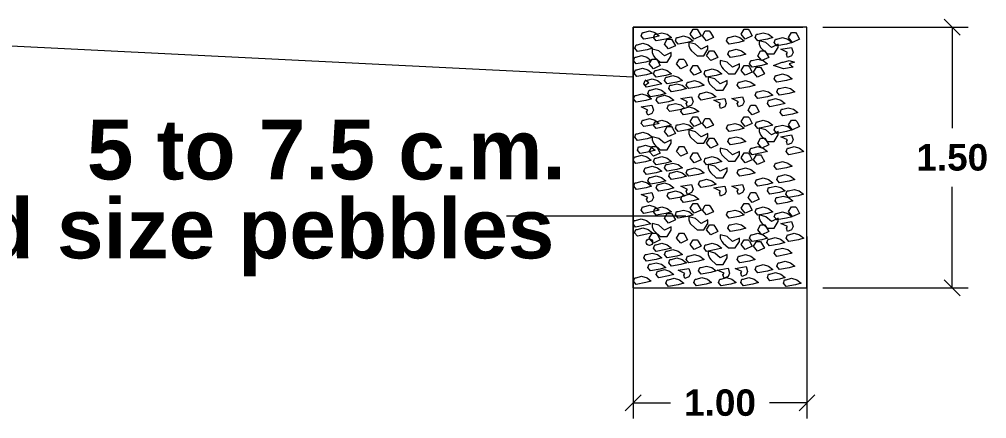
# Model space of a CAD drawing. Header units: metres. Extents: x 7583 to 7845, y 447 to 541.
# Drawn here: x 7731.181 to 7734.5, y 475.195 to 476.565 of the extents above; entities that cross this region are included whole.
import ezdxf

# ---------------------------------------------------------------- set-up
doc = ezdxf.new("R2010")
doc.units = ezdxf.units.M
doc.styles.get("Standard").update_dxf_attribs({"font": 'arialbd.ttf'})
doc.dimstyles.get("Standard").update_dxf_attribs({"dimtxt": 0.2, "dimasz": 0.1, "dimexe": 0.18, "dimexo": 0.0625, "dimgap": 0.09, "dimtad": 0, "dimtih": 1, "dimtoh": 1, "dimzin": 0, "dimdsep": 46, "dimtxsty": 'Standard', "dimblk": 'OBLIQUE', "dimcen": 0.09, "dimse1": 1, "dimse2": 1, "dimadec": 0, "dimazin": 0, "dimtfac": 1, "dimtofl": 0, "dimtmove": 0, "dimatfit": 3, "dimfxl": 0, "dimtolj": 1, "dimtzin": 0, "dimarcsym": 0})

# ---------------------------------------------------------------- blocks, each defined once
blk = doc.blocks.new('_Oblique')
at = {"color": 0, "linetype": 'ByBlock', "lineweight": -2}
blk.add_line((-0.5, -0.5), (0.5, 0.5), dxfattribs=at)
blk = doc.blocks.new('*D13')
at = {"color": 0, "lineweight": -2, "ltscale": 7}
for p, q in [((6603.357, 1820.17), (6603.357, 1818.101)), ((6601.384, 1820.002), (6601.384, 1818.101)), ((6601.384, 1818.281), (6601.809, 1818.281)), ((6603.357, 1818.281), (6602.931, 1818.281))]:
    blk.add_line(p, q, dxfattribs=at)
at = {"layer": 'Defpoints', "color": 0, "ltscale": 7}
for p in [(6603.357, 1820.35), (6601.384, 1820.182), (6603.357, 1818.281)]:
    blk.add_point(p, dxfattribs=at)
at = {"color": 0, "lineweight": -2, "ltscale": 7, "xscale": 0.18, "yscale": 0.18, "zscale": 0.18, "rotation": 180}
blk.add_blockref('_Oblique', (6601.384, 1818.281), dxfattribs=at)
at = {"color": 0, "lineweight": -2, "ltscale": 7, "xscale": 0.18, "yscale": 0.18, "zscale": 0.18}
blk.add_blockref('_Oblique', (6603.357, 1818.281), dxfattribs=at)
at = {"color": 0, "lineweight": 18, "ltscale": 7, "insert": (6602.37, 1818.281), "char_height": 0.3, "attachment_point": 5}
blk.add_mtext('\\A1;1.00', dxfattribs=at)
blk = doc.blocks.new('*D14')
at = {"color": 0, "lineweight": -2, "ltscale": 7}
for p, q in [((6603.537, 1822.546), (6605.186, 1822.546)), ((6605.006, 1822.546), (6605.006, 1821.399)), ((6605.006, 1819.586), (6605.006, 1820.733)), ((6603.537, 1819.586), (6605.186, 1819.586))]:
    blk.add_line(p, q, dxfattribs=at)
at = {"layer": 'Defpoints', "color": 0, "ltscale": 7}
for p in [(6603.357, 1822.546), (6603.357, 1819.586), (6605.006, 1819.586)]:
    blk.add_point(p, dxfattribs=at)
at = {"color": 0, "lineweight": -2, "ltscale": 7, "xscale": 0.18, "yscale": 0.18, "zscale": 0.18}
for p, rotation in [((6605.006, 1822.546), 90), ((6605.006, 1819.586), 270)]:
    blk.add_blockref('_Oblique', p, dxfattribs=dict(at, rotation=rotation))
at = {"color": 0, "lineweight": 18, "ltscale": 7, "insert": (6605.006, 1821.066), "char_height": 0.3, "attachment_point": 5}
blk.add_mtext('\\A1;1.50', dxfattribs=at)
blk = doc.blocks.new('4564646')
at = {"lineweight": 18, "ltscale": 7}
for p, q in [((6601.384, 1819.586), (6601.384, 1822.546)), ((6601.384, 1822.546), (6603.308, 1822.546)), ((6603.357, 1819.586), (6603.357, 1822.546)), ((6594.011, 1822.352), (6601.384, 1821.983)), ((6601.384, 1819.586), (6603.308, 1819.586))]:
    blk.add_line(p, q, dxfattribs=at)
at = {"lineweight": 18}
for p, q in [((6601.56, 1821.915), (6601.521, 1821.945)), ((6601.56, 1821.915), (6601.521, 1821.886)), ((6601.981, 1820.401), (6599.947, 1820.401))]:
    blk.add_line(p, q, dxfattribs=at)
at = {"linetype": 'ByBlock', "lineweight": 18}
blk.add_lwpolyline([(6601.384, 1819.586), (6603.357, 1819.586), (6603.357, 1822.546), (6601.384, 1822.546)], close=True, dxfattribs=at)
at = {"lineweight": 18}
for points in [[(6601.569, 1822.504), (6601.629, 1822.486), (6601.678, 1822.448), (6601.615, 1822.43), (6601.506, 1822.411), (6601.476, 1822.448), (6601.49, 1822.486), (6601.506, 1822.486)], [(6601.569, 1822.504), (6601.629, 1822.486), (6601.678, 1822.448), (6601.615, 1822.43), (6601.506, 1822.411), (6601.476, 1822.448), (6601.49, 1822.486), (6601.506, 1822.486)], [(6601.708, 1822.484), (6601.768, 1822.466), (6601.817, 1822.429), (6601.754, 1822.411), (6601.645, 1822.391), (6601.615, 1822.429), (6601.629, 1822.466), (6601.645, 1822.466)], [(6601.708, 1822.484), (6601.768, 1822.466), (6601.817, 1822.429), (6601.754, 1822.411), (6601.645, 1822.391), (6601.615, 1822.429), (6601.629, 1822.466), (6601.645, 1822.466)], [(6602.155, 1822.448), (6602.077, 1822.412), (6602.03, 1822.468), (6602.063, 1822.524), (6602.109, 1822.524), (6602.123, 1822.506)], [(6602.155, 1822.448), (6602.077, 1822.412), (6602.03, 1822.468), (6602.063, 1822.524), (6602.109, 1822.524), (6602.123, 1822.506)], [(6602.295, 1822.429), (6602.216, 1822.392), (6602.169, 1822.448), (6602.202, 1822.504), (6602.248, 1822.504), (6602.262, 1822.486)], [(6602.295, 1822.429), (6602.216, 1822.392), (6602.169, 1822.448), (6602.202, 1822.504), (6602.248, 1822.504), (6602.262, 1822.486)], [(6602.735, 1822.448), (6602.656, 1822.412), (6602.61, 1822.468), (6602.643, 1822.524), (6602.689, 1822.524), (6602.703, 1822.506)], [(6602.735, 1822.448), (6602.656, 1822.412), (6602.61, 1822.468), (6602.643, 1822.524), (6602.689, 1822.524), (6602.703, 1822.506)], [(6602.861, 1822.484), (6602.921, 1822.466), (6602.97, 1822.429), (6602.907, 1822.411), (6602.798, 1822.391), (6602.768, 1822.429), (6602.782, 1822.466), (6602.798, 1822.466)], [(6602.861, 1822.484), (6602.921, 1822.466), (6602.97, 1822.429), (6602.907, 1822.411), (6602.798, 1822.391), (6602.768, 1822.429), (6602.782, 1822.466), (6602.798, 1822.466)], [(6603.273, 1822.411), (6603.194, 1822.374), (6603.148, 1822.43), (6603.18, 1822.486), (6603.226, 1822.486), (6603.24, 1822.468)], [(6603.273, 1822.411), (6603.194, 1822.374), (6603.148, 1822.43), (6603.18, 1822.486), (6603.226, 1822.486), (6603.24, 1822.468)], [(6601.495, 1822.365), (6601.555, 1822.347), (6601.604, 1822.309), (6601.541, 1822.291), (6601.432, 1822.271), (6601.402, 1822.309), (6601.416, 1822.347), (6601.432, 1822.347)], [(6601.495, 1822.365), (6601.555, 1822.347), (6601.604, 1822.309), (6601.541, 1822.291), (6601.432, 1822.271), (6601.402, 1822.309), (6601.416, 1822.347), (6601.432, 1822.347)], [(6601.863, 1822.335), (6601.784, 1822.299), (6601.738, 1822.355), (6601.77, 1822.411), (6601.817, 1822.411), (6601.831, 1822.392)], [(6601.863, 1822.335), (6601.784, 1822.299), (6601.738, 1822.355), (6601.77, 1822.411), (6601.817, 1822.411), (6601.831, 1822.392)], [(6601.956, 1822.448), (6602.016, 1822.43), (6602.065, 1822.392), (6602.002, 1822.374), (6601.893, 1822.355), (6601.863, 1822.392), (6601.877, 1822.43), (6601.893, 1822.43)], [(6601.956, 1822.448), (6602.016, 1822.43), (6602.065, 1822.392), (6602.002, 1822.374), (6601.893, 1822.355), (6601.863, 1822.392), (6601.877, 1822.43), (6601.893, 1822.43)], [(6602.046, 1822.279), (6602.109, 1822.223), (6602.186, 1822.223), (6602.232, 1822.297), (6602.232, 1822.335), (6602.155, 1822.297), (6602.093, 1822.353), (6602.016, 1822.373), (6602.016, 1822.335), (6602.032, 1822.297)], [(6602.046, 1822.279), (6602.109, 1822.223), (6602.186, 1822.223), (6602.232, 1822.297), (6602.232, 1822.335), (6602.155, 1822.297), (6602.093, 1822.353), (6602.016, 1822.373), (6602.016, 1822.335), (6602.032, 1822.297)], [(6602.536, 1822.448), (6602.596, 1822.43), (6602.645, 1822.392), (6602.582, 1822.374), (6602.473, 1822.355), (6602.443, 1822.392), (6602.457, 1822.43), (6602.473, 1822.43)], [(6602.536, 1822.448), (6602.596, 1822.43), (6602.645, 1822.392), (6602.582, 1822.374), (6602.473, 1822.355), (6602.443, 1822.392), (6602.457, 1822.43), (6602.473, 1822.43)], [(6602.844, 1822.299), (6602.907, 1822.243), (6602.984, 1822.243), (6603.03, 1822.317), (6603.03, 1822.355), (6602.953, 1822.317), (6602.891, 1822.373), (6602.814, 1822.392), (6602.814, 1822.355), (6602.83, 1822.317)], [(6602.844, 1822.299), (6602.907, 1822.243), (6602.984, 1822.243), (6603.03, 1822.317), (6603.03, 1822.355), (6602.953, 1822.317), (6602.891, 1822.373), (6602.814, 1822.392), (6602.814, 1822.355), (6602.83, 1822.317)], [(6603.079, 1822.429), (6603.139, 1822.411), (6603.188, 1822.373), (6603.125, 1822.355), (6603.016, 1822.335), (6602.986, 1822.373), (6603, 1822.411), (6603.016, 1822.411)], [(6603.079, 1822.429), (6603.139, 1822.411), (6603.188, 1822.373), (6603.125, 1822.355), (6603.016, 1822.335), (6602.986, 1822.373), (6603, 1822.411), (6603.016, 1822.411)], [(6601.629, 1822.204), (6601.691, 1822.148), (6601.768, 1822.148), (6601.814, 1822.222), (6601.814, 1822.259), (6601.738, 1822.222), (6601.675, 1822.277), (6601.599, 1822.297), (6601.599, 1822.259), (6601.615, 1822.222)], [(6601.629, 1822.204), (6601.691, 1822.148), (6601.768, 1822.148), (6601.814, 1822.222), (6601.814, 1822.259), (6601.738, 1822.222), (6601.675, 1822.277), (6601.599, 1822.297), (6601.599, 1822.259), (6601.615, 1822.222)], [(6602.343, 1822.204), (6602.264, 1822.167), (6602.218, 1822.223), (6602.251, 1822.279), (6602.297, 1822.279), (6602.311, 1822.261)], [(6602.343, 1822.204), (6602.264, 1822.167), (6602.218, 1822.223), (6602.251, 1822.279), (6602.297, 1822.279), (6602.311, 1822.261)], [(6602.552, 1822.297), (6602.612, 1822.279), (6602.661, 1822.241), (6602.598, 1822.223), (6602.489, 1822.204), (6602.459, 1822.241), (6602.473, 1822.279), (6602.489, 1822.279)], [(6602.552, 1822.297), (6602.612, 1822.279), (6602.661, 1822.241), (6602.598, 1822.223), (6602.489, 1822.204), (6602.459, 1822.241), (6602.473, 1822.279), (6602.489, 1822.279)], [(6602.923, 1822.204), (6602.844, 1822.167), (6602.798, 1822.223), (6602.83, 1822.279), (6602.877, 1822.279), (6602.891, 1822.261)], [(6602.923, 1822.204), (6602.844, 1822.167), (6602.798, 1822.223), (6602.83, 1822.279), (6602.877, 1822.279), (6602.891, 1822.261)], [(6603.137, 1822.204), (6603.123, 1822.241), (6603.137, 1822.261), (6603.06, 1822.297), (6603.183, 1822.317), (6603.199, 1822.261), (6603.183, 1822.223)], [(6603.137, 1822.204), (6603.123, 1822.241), (6603.137, 1822.261), (6603.06, 1822.297), (6603.183, 1822.317), (6603.199, 1822.261), (6603.183, 1822.223)], [(6601.48, 1822.224), (6601.54, 1822.206), (6601.589, 1822.168), (6601.526, 1822.15), (6601.417, 1822.131), (6601.387, 1822.168), (6601.401, 1822.206), (6601.417, 1822.206)], [(6601.691, 1822.11), (6601.613, 1822.074), (6601.566, 1822.13), (6601.599, 1822.185), (6601.645, 1822.185), (6601.659, 1822.167)], [(6601.691, 1822.11), (6601.613, 1822.074), (6601.566, 1822.13), (6601.599, 1822.185), (6601.645, 1822.185), (6601.659, 1822.167)], [(6602.002, 1822.11), (6601.923, 1822.074), (6601.877, 1822.13), (6601.91, 1822.185), (6601.956, 1822.185), (6601.97, 1822.167)], [(6602.002, 1822.11), (6601.923, 1822.074), (6601.877, 1822.13), (6601.91, 1822.185), (6601.956, 1822.185), (6601.97, 1822.167)], [(6602.404, 1822.074), (6602.466, 1822.018), (6602.543, 1822.018), (6602.589, 1822.092), (6602.589, 1822.13), (6602.513, 1822.092), (6602.45, 1822.148), (6602.373, 1822.167), (6602.373, 1822.13), (6602.39, 1822.092)], [(6602.404, 1822.074), (6602.466, 1822.018), (6602.543, 1822.018), (6602.589, 1822.092), (6602.589, 1822.13), (6602.513, 1822.092), (6602.45, 1822.148), (6602.373, 1822.167), (6602.373, 1822.13), (6602.39, 1822.092)], [(6602.798, 1822.185), (6602.858, 1822.167), (6602.907, 1822.13), (6602.844, 1822.112), (6602.735, 1822.092), (6602.705, 1822.13), (6602.719, 1822.167), (6602.735, 1822.167)], [(6602.798, 1822.185), (6602.858, 1822.167), (6602.907, 1822.13), (6602.844, 1822.112), (6602.735, 1822.092), (6602.705, 1822.13), (6602.719, 1822.167), (6602.735, 1822.167)], [(6603.155, 1822.167), (6603.215, 1822.149), (6603.154, 1822.13), (6603.201, 1822.093), (6603.092, 1822.073), (6602.976, 1822.111), (6603.076, 1822.149), (6603.092, 1822.149)], [(6601.489, 1822.081), (6601.549, 1822.062), (6601.598, 1822.025), (6601.535, 1822.007), (6601.426, 1821.987), (6601.396, 1822.025), (6601.41, 1822.062), (6601.426, 1822.062)], [(6601.708, 1822.072), (6601.768, 1822.054), (6601.817, 1822.016), (6601.754, 1821.998), (6601.645, 1821.979), (6601.615, 1822.016), (6601.629, 1822.054), (6601.645, 1822.054)], [(6601.708, 1822.072), (6601.768, 1822.054), (6601.817, 1822.016), (6601.754, 1821.998), (6601.645, 1821.979), (6601.615, 1822.016), (6601.629, 1822.054), (6601.645, 1822.054)], [(6602.155, 1822.036), (6602.077, 1822), (6602.03, 1822.056), (6602.063, 1822.112), (6602.109, 1822.112), (6602.123, 1822.093)], [(6602.155, 1822.036), (6602.077, 1822), (6602.03, 1822.056), (6602.063, 1822.112), (6602.109, 1822.112), (6602.123, 1822.093)], [(6602.281, 1822.072), (6602.341, 1822.054), (6602.39, 1822.016), (6602.327, 1821.998), (6602.218, 1821.979), (6602.188, 1822.016), (6602.202, 1822.054), (6602.218, 1822.054)], [(6602.281, 1822.072), (6602.341, 1822.054), (6602.39, 1822.016), (6602.327, 1821.998), (6602.218, 1821.979), (6602.188, 1822.016), (6602.202, 1822.054), (6602.218, 1822.054)], [(6602.735, 1822.036), (6602.656, 1822), (6602.61, 1822.056), (6602.643, 1822.112), (6602.689, 1822.112), (6602.703, 1822.093)], [(6602.735, 1822.036), (6602.656, 1822), (6602.61, 1822.056), (6602.643, 1822.112), (6602.689, 1822.112), (6602.703, 1822.093)], [(6602.875, 1822.016), (6602.796, 1821.98), (6602.749, 1822.036), (6602.782, 1822.092), (6602.828, 1822.092), (6602.842, 1822.074)], [(6602.875, 1822.016), (6602.796, 1821.98), (6602.749, 1822.036), (6602.782, 1822.092), (6602.828, 1822.092), (6602.842, 1822.074)], [(6601.599, 1821.96), (6601.659, 1821.942), (6601.708, 1821.905), (6601.645, 1821.887), (6601.536, 1821.867), (6601.506, 1821.905), (6601.52, 1821.942), (6601.536, 1821.942)], [(6601.599, 1821.96), (6601.659, 1821.942), (6601.708, 1821.905), (6601.645, 1821.887), (6601.536, 1821.867), (6601.506, 1821.905), (6601.52, 1821.942), (6601.536, 1821.942)], [(6601.833, 1821.998), (6601.893, 1821.98), (6601.942, 1821.942), (6601.879, 1821.924), (6601.77, 1821.905), (6601.74, 1821.942), (6601.754, 1821.98), (6601.77, 1821.98)], [(6601.833, 1821.998), (6601.893, 1821.98), (6601.942, 1821.942), (6601.879, 1821.924), (6601.77, 1821.905), (6601.74, 1821.942), (6601.754, 1821.98), (6601.77, 1821.98)], [(6602.079, 1821.942), (6602.139, 1821.924), (6602.188, 1821.887), (6602.125, 1821.868), (6602.016, 1821.849), (6601.986, 1821.887), (6602, 1821.924), (6602.016, 1821.924)], [(6602.079, 1821.942), (6602.139, 1821.924), (6602.188, 1821.887), (6602.125, 1821.868), (6602.016, 1821.849), (6601.986, 1821.887), (6602, 1821.924), (6602.016, 1821.924)], [(6602.264, 1821.887), (6602.327, 1821.831), (6602.404, 1821.831), (6602.45, 1821.905), (6602.45, 1821.942), (6602.373, 1821.905), (6602.311, 1821.96), (6602.234, 1821.98), (6602.234, 1821.942), (6602.251, 1821.905)], [(6602.264, 1821.887), (6602.327, 1821.831), (6602.404, 1821.831), (6602.45, 1821.905), (6602.45, 1821.942), (6602.373, 1821.905), (6602.311, 1821.96), (6602.234, 1821.98), (6602.234, 1821.942), (6602.251, 1821.905)], [(6602.659, 1821.942), (6602.719, 1821.924), (6602.768, 1821.887), (6602.705, 1821.868), (6602.596, 1821.849), (6602.566, 1821.887), (6602.58, 1821.924), (6602.596, 1821.924)], [(6602.659, 1821.942), (6602.719, 1821.924), (6602.768, 1821.887), (6602.705, 1821.868), (6602.596, 1821.849), (6602.566, 1821.887), (6602.58, 1821.924), (6602.596, 1821.924)], [(6603.079, 1822.016), (6603.139, 1821.998), (6603.188, 1821.96), (6603.125, 1821.942), (6603.016, 1821.923), (6602.986, 1821.96), (6603, 1821.998), (6603.016, 1821.998)], [(6603.079, 1822.016), (6603.139, 1821.998), (6603.188, 1821.96), (6603.125, 1821.942), (6603.016, 1821.923), (6602.986, 1821.96), (6603, 1821.998), (6603.016, 1821.998)], [(6601.645, 1821.85), (6601.705, 1821.832), (6601.754, 1821.795), (6601.691, 1821.776), (6601.582, 1821.757), (6601.552, 1821.795), (6601.566, 1821.832), (6601.582, 1821.832)], [(6601.645, 1821.85), (6601.705, 1821.832), (6601.754, 1821.795), (6601.691, 1821.776), (6601.582, 1821.757), (6601.552, 1821.795), (6601.566, 1821.832), (6601.582, 1821.832)], [(6601.879, 1821.905), (6601.94, 1821.887), (6601.988, 1821.849), (6601.926, 1821.831), (6601.817, 1821.811), (6601.787, 1821.849), (6601.8, 1821.887), (6601.817, 1821.887)], [(6601.879, 1821.905), (6601.94, 1821.887), (6601.988, 1821.849), (6601.926, 1821.831), (6601.817, 1821.811), (6601.787, 1821.849), (6601.8, 1821.887), (6601.817, 1821.887)], [(6602.218, 1821.813), (6602.278, 1821.795), (6602.327, 1821.757), (6602.264, 1821.739), (6602.155, 1821.719), (6602.125, 1821.757), (6602.139, 1821.795), (6602.155, 1821.795)], [(6602.218, 1821.813), (6602.278, 1821.795), (6602.327, 1821.757), (6602.264, 1821.739), (6602.155, 1821.719), (6602.125, 1821.757), (6602.139, 1821.795), (6602.155, 1821.795)], [(6602.861, 1821.829), (6602.921, 1821.811), (6602.97, 1821.773), (6602.907, 1821.755), (6602.798, 1821.735), (6602.768, 1821.773), (6602.782, 1821.811), (6602.798, 1821.811)], [(6602.861, 1821.829), (6602.921, 1821.811), (6602.97, 1821.773), (6602.907, 1821.755), (6602.798, 1821.735), (6602.768, 1821.773), (6602.782, 1821.811), (6602.798, 1821.811)], [(6603.109, 1821.867), (6603.169, 1821.849), (6603.218, 1821.811), (6603.155, 1821.793), (6603.046, 1821.773), (6603.016, 1821.811), (6603.03, 1821.849), (6603.046, 1821.849)], [(6603.109, 1821.867), (6603.169, 1821.849), (6603.218, 1821.811), (6603.155, 1821.793), (6603.046, 1821.773), (6603.016, 1821.811), (6603.03, 1821.849), (6603.046, 1821.849)], [(6601.481, 1821.789), (6601.541, 1821.771), (6601.59, 1821.733), (6601.527, 1821.715), (6601.418, 1821.695), (6601.388, 1821.733), (6601.402, 1821.771), (6601.418, 1821.771)], [(6601.738, 1821.773), (6601.798, 1821.755), (6601.847, 1821.717), (6601.784, 1821.699), (6601.675, 1821.68), (6601.645, 1821.717), (6601.659, 1821.755), (6601.675, 1821.755)], [(6601.738, 1821.773), (6601.798, 1821.755), (6601.847, 1821.717), (6601.784, 1821.699), (6601.675, 1821.68), (6601.645, 1821.717), (6601.659, 1821.755), (6601.675, 1821.755)], [(6602, 1821.642), (6601.986, 1821.68), (6602, 1821.699), (6601.923, 1821.735), (6602.046, 1821.755), (6602.063, 1821.699), (6602.046, 1821.661)], [(6602, 1821.642), (6601.986, 1821.68), (6602, 1821.699), (6601.923, 1821.735), (6602.046, 1821.755), (6602.063, 1821.699), (6602.046, 1821.661)], [(6602.377, 1821.623), (6602.363, 1821.661), (6602.377, 1821.68), (6602.3, 1821.716), (6602.423, 1821.736), (6602.439, 1821.68), (6602.423, 1821.642)], [(6602.377, 1821.623), (6602.363, 1821.661), (6602.377, 1821.68), (6602.3, 1821.716), (6602.423, 1821.736), (6602.439, 1821.68), (6602.423, 1821.642)], [(6602.58, 1821.642), (6602.566, 1821.68), (6602.58, 1821.699), (6602.503, 1821.735), (6602.626, 1821.755), (6602.643, 1821.699), (6602.626, 1821.661)], [(6602.58, 1821.642), (6602.566, 1821.68), (6602.58, 1821.699), (6602.503, 1821.735), (6602.626, 1821.755), (6602.643, 1821.699), (6602.626, 1821.661)], [(6603, 1821.737), (6603.06, 1821.719), (6603.109, 1821.681), (6603.046, 1821.663), (6602.937, 1821.643), (6602.907, 1821.681), (6602.921, 1821.719), (6602.937, 1821.719)], [(6603, 1821.737), (6603.06, 1821.719), (6603.109, 1821.681), (6603.046, 1821.663), (6602.937, 1821.643), (6602.907, 1821.681), (6602.921, 1821.719), (6602.937, 1821.719)], [(6601.55, 1821.548), (6601.536, 1821.586), (6601.55, 1821.606), (6601.473, 1821.642), (6601.596, 1821.661), (6601.613, 1821.606), (6601.596, 1821.568)], [(6601.55, 1821.548), (6601.536, 1821.586), (6601.55, 1821.606), (6601.473, 1821.642), (6601.596, 1821.661), (6601.613, 1821.606), (6601.596, 1821.568)], [(6601.863, 1821.681), (6601.923, 1821.663), (6601.972, 1821.625), (6601.91, 1821.607), (6601.8, 1821.588), (6601.77, 1821.625), (6601.784, 1821.663), (6601.8, 1821.663)], [(6601.863, 1821.681), (6601.923, 1821.663), (6601.972, 1821.625), (6601.91, 1821.607), (6601.8, 1821.588), (6601.77, 1821.625), (6601.784, 1821.663), (6601.8, 1821.663)], [(6602.019, 1821.643), (6602.079, 1821.625), (6602.128, 1821.588), (6602.065, 1821.569), (6601.956, 1821.55), (6601.926, 1821.588), (6601.94, 1821.625), (6601.956, 1821.625)], [(6602.019, 1821.643), (6602.079, 1821.625), (6602.128, 1821.588), (6602.065, 1821.569), (6601.956, 1821.55), (6601.926, 1821.588), (6601.94, 1821.625), (6601.956, 1821.625)], [(6602.814, 1821.586), (6602.735, 1821.55), (6602.689, 1821.606), (6602.721, 1821.661), (6602.768, 1821.661), (6602.782, 1821.643)], [(6602.814, 1821.586), (6602.735, 1821.55), (6602.689, 1821.606), (6602.721, 1821.661), (6602.768, 1821.661), (6602.782, 1821.643)], [(6603.145, 1821.632), (6603.205, 1821.614), (6603.254, 1821.576), (6603.191, 1821.558), (6603.082, 1821.538), (6603.052, 1821.576), (6603.066, 1821.614), (6603.082, 1821.614)], [(6601.569, 1821.51), (6601.629, 1821.492), (6601.678, 1821.454), (6601.615, 1821.436), (6601.506, 1821.417), (6601.476, 1821.454), (6601.49, 1821.492), (6601.506, 1821.492)], [(6601.569, 1821.51), (6601.629, 1821.492), (6601.678, 1821.454), (6601.615, 1821.436), (6601.506, 1821.417), (6601.476, 1821.454), (6601.49, 1821.492), (6601.506, 1821.492)], [(6601.708, 1821.491), (6601.768, 1821.473), (6601.817, 1821.435), (6601.754, 1821.417), (6601.645, 1821.397), (6601.615, 1821.435), (6601.629, 1821.473), (6601.645, 1821.473)], [(6601.708, 1821.491), (6601.768, 1821.473), (6601.817, 1821.435), (6601.754, 1821.417), (6601.645, 1821.397), (6601.615, 1821.435), (6601.629, 1821.473), (6601.645, 1821.473)], [(6602.155, 1821.454), (6602.077, 1821.418), (6602.03, 1821.474), (6602.063, 1821.53), (6602.109, 1821.53), (6602.123, 1821.512)], [(6602.155, 1821.454), (6602.077, 1821.418), (6602.03, 1821.474), (6602.063, 1821.53), (6602.109, 1821.53), (6602.123, 1821.512)], [(6602.295, 1821.435), (6602.216, 1821.399), (6602.169, 1821.454), (6602.202, 1821.51), (6602.248, 1821.51), (6602.262, 1821.492)], [(6602.295, 1821.435), (6602.216, 1821.399), (6602.169, 1821.454), (6602.202, 1821.51), (6602.248, 1821.51), (6602.262, 1821.492)], [(6602.735, 1821.454), (6602.656, 1821.418), (6602.61, 1821.474), (6602.643, 1821.53), (6602.689, 1821.53), (6602.703, 1821.512)], [(6602.735, 1821.454), (6602.656, 1821.418), (6602.61, 1821.474), (6602.643, 1821.53), (6602.689, 1821.53), (6602.703, 1821.512)], [(6602.861, 1821.491), (6602.921, 1821.473), (6602.97, 1821.435), (6602.907, 1821.417), (6602.798, 1821.397), (6602.768, 1821.435), (6602.782, 1821.473), (6602.798, 1821.473)], [(6602.861, 1821.491), (6602.921, 1821.473), (6602.97, 1821.435), (6602.907, 1821.417), (6602.798, 1821.397), (6602.768, 1821.435), (6602.782, 1821.473), (6602.798, 1821.473)], [(6603.273, 1821.417), (6603.194, 1821.381), (6603.148, 1821.436), (6603.18, 1821.492), (6603.226, 1821.492), (6603.24, 1821.474)], [(6603.273, 1821.417), (6603.194, 1821.381), (6603.148, 1821.436), (6603.18, 1821.492), (6603.226, 1821.492), (6603.24, 1821.474)], [(6601.863, 1821.341), (6601.784, 1821.305), (6601.738, 1821.361), (6601.77, 1821.417), (6601.817, 1821.417), (6601.831, 1821.399)], [(6601.863, 1821.341), (6601.784, 1821.305), (6601.738, 1821.361), (6601.77, 1821.417), (6601.817, 1821.417), (6601.831, 1821.399)], [(6601.956, 1821.454), (6602.016, 1821.436), (6602.065, 1821.399), (6602.002, 1821.381), (6601.893, 1821.361), (6601.863, 1821.399), (6601.877, 1821.436), (6601.893, 1821.436)], [(6601.956, 1821.454), (6602.016, 1821.436), (6602.065, 1821.399), (6602.002, 1821.381), (6601.893, 1821.361), (6601.863, 1821.399), (6601.877, 1821.436), (6601.893, 1821.436)], [(6602.046, 1821.285), (6602.109, 1821.229), (6602.186, 1821.229), (6602.232, 1821.303), (6602.232, 1821.341), (6602.155, 1821.303), (6602.093, 1821.359), (6602.016, 1821.379), (6602.016, 1821.341), (6602.032, 1821.303)], [(6602.046, 1821.285), (6602.109, 1821.229), (6602.186, 1821.229), (6602.232, 1821.303), (6602.232, 1821.341), (6602.155, 1821.303), (6602.093, 1821.359), (6602.016, 1821.379), (6602.016, 1821.341), (6602.032, 1821.303)], [(6602.536, 1821.454), (6602.596, 1821.436), (6602.645, 1821.399), (6602.582, 1821.381), (6602.473, 1821.361), (6602.443, 1821.399), (6602.457, 1821.436), (6602.473, 1821.436)], [(6602.536, 1821.454), (6602.596, 1821.436), (6602.645, 1821.399), (6602.582, 1821.381), (6602.473, 1821.361), (6602.443, 1821.399), (6602.457, 1821.436), (6602.473, 1821.436)], [(6602.844, 1821.305), (6602.907, 1821.249), (6602.984, 1821.249), (6603.03, 1821.323), (6603.03, 1821.361), (6602.953, 1821.323), (6602.891, 1821.379), (6602.814, 1821.399), (6602.814, 1821.361), (6602.83, 1821.323)], [(6602.844, 1821.305), (6602.907, 1821.249), (6602.984, 1821.249), (6603.03, 1821.323), (6603.03, 1821.361), (6602.953, 1821.323), (6602.891, 1821.379), (6602.814, 1821.399), (6602.814, 1821.361), (6602.83, 1821.323)], [(6603.079, 1821.435), (6603.139, 1821.417), (6603.188, 1821.379), (6603.125, 1821.361), (6603.016, 1821.341), (6602.986, 1821.379), (6603, 1821.417), (6603.016, 1821.417)], [(6603.079, 1821.435), (6603.139, 1821.417), (6603.188, 1821.379), (6603.125, 1821.361), (6603.016, 1821.341), (6602.986, 1821.379), (6603, 1821.417), (6603.016, 1821.417)], [(6601.494, 1821.354), (6601.554, 1821.336), (6601.603, 1821.298), (6601.541, 1821.28), (6601.431, 1821.26), (6601.401, 1821.298), (6601.415, 1821.336), (6601.431, 1821.336)], [(6601.494, 1821.354), (6601.554, 1821.336), (6601.603, 1821.298), (6601.541, 1821.28), (6601.431, 1821.26), (6601.401, 1821.298), (6601.415, 1821.336), (6601.431, 1821.336)], [(6601.629, 1821.21), (6601.691, 1821.154), (6601.768, 1821.154), (6601.814, 1821.228), (6601.814, 1821.266), (6601.738, 1821.228), (6601.675, 1821.284), (6601.599, 1821.303), (6601.599, 1821.266), (6601.615, 1821.228)], [(6601.629, 1821.21), (6601.691, 1821.154), (6601.768, 1821.154), (6601.814, 1821.228), (6601.814, 1821.266), (6601.738, 1821.228), (6601.675, 1821.284), (6601.599, 1821.303), (6601.599, 1821.266), (6601.615, 1821.228)], [(6602.343, 1821.21), (6602.264, 1821.174), (6602.218, 1821.229), (6602.251, 1821.285), (6602.297, 1821.285), (6602.311, 1821.267)], [(6602.343, 1821.21), (6602.264, 1821.174), (6602.218, 1821.229), (6602.251, 1821.285), (6602.297, 1821.285), (6602.311, 1821.267)], [(6602.552, 1821.303), (6602.612, 1821.285), (6602.661, 1821.248), (6602.598, 1821.229), (6602.489, 1821.21), (6602.459, 1821.248), (6602.473, 1821.285), (6602.489, 1821.285)], [(6602.552, 1821.303), (6602.612, 1821.285), (6602.661, 1821.248), (6602.598, 1821.229), (6602.489, 1821.21), (6602.459, 1821.248), (6602.473, 1821.285), (6602.489, 1821.285)], [(6602.923, 1821.21), (6602.844, 1821.174), (6602.798, 1821.229), (6602.83, 1821.285), (6602.877, 1821.285), (6602.891, 1821.267)], [(6602.923, 1821.21), (6602.844, 1821.174), (6602.798, 1821.229), (6602.83, 1821.285), (6602.877, 1821.285), (6602.891, 1821.267)], [(6603.137, 1821.21), (6603.123, 1821.248), (6603.137, 1821.267), (6603.06, 1821.303), (6603.183, 1821.323), (6603.199, 1821.267), (6603.183, 1821.229)], [(6603.137, 1821.21), (6603.123, 1821.248), (6603.137, 1821.267), (6603.06, 1821.303), (6603.183, 1821.323), (6603.199, 1821.267), (6603.183, 1821.229)], [(6601.524, 1821.205), (6601.585, 1821.187), (6601.633, 1821.149), (6601.571, 1821.131), (6601.462, 1821.111), (6601.431, 1821.149), (6601.445, 1821.187), (6601.462, 1821.187)], [(6601.524, 1821.205), (6601.585, 1821.187), (6601.633, 1821.149), (6601.571, 1821.131), (6601.462, 1821.111), (6601.431, 1821.149), (6601.445, 1821.187), (6601.462, 1821.187)], [(6601.691, 1821.116), (6601.613, 1821.08), (6601.566, 1821.136), (6601.599, 1821.192), (6601.645, 1821.192), (6601.659, 1821.174)], [(6601.691, 1821.116), (6601.613, 1821.08), (6601.566, 1821.136), (6601.599, 1821.192), (6601.645, 1821.192), (6601.659, 1821.174)], [(6602.002, 1821.116), (6601.923, 1821.08), (6601.877, 1821.136), (6601.91, 1821.192), (6601.956, 1821.192), (6601.97, 1821.174)], [(6602.002, 1821.116), (6601.923, 1821.08), (6601.877, 1821.136), (6601.91, 1821.192), (6601.956, 1821.192), (6601.97, 1821.174)], [(6602.404, 1821.08), (6602.466, 1821.024), (6602.543, 1821.024), (6602.589, 1821.098), (6602.589, 1821.136), (6602.513, 1821.098), (6602.45, 1821.154), (6602.373, 1821.174), (6602.373, 1821.136), (6602.39, 1821.098)], [(6602.404, 1821.08), (6602.466, 1821.024), (6602.543, 1821.024), (6602.589, 1821.098), (6602.589, 1821.136), (6602.513, 1821.098), (6602.45, 1821.154), (6602.373, 1821.174), (6602.373, 1821.136), (6602.39, 1821.098)], [(6602.798, 1821.192), (6602.858, 1821.174), (6602.907, 1821.136), (6602.844, 1821.118), (6602.735, 1821.098), (6602.705, 1821.136), (6602.719, 1821.174), (6602.735, 1821.174)], [(6602.798, 1821.192), (6602.858, 1821.174), (6602.907, 1821.136), (6602.844, 1821.118), (6602.735, 1821.098), (6602.705, 1821.136), (6602.719, 1821.174), (6602.735, 1821.174)], [(6603.213, 1821.192), (6603.273, 1821.174), (6603.322, 1821.136), (6603.259, 1821.118), (6603.15, 1821.098), (6603.12, 1821.136), (6603.134, 1821.174), (6603.15, 1821.174)], [(6603.213, 1821.192), (6603.273, 1821.174), (6603.322, 1821.136), (6603.259, 1821.118), (6603.15, 1821.098), (6603.12, 1821.136), (6603.134, 1821.174), (6603.15, 1821.174)], [(6601.478, 1821.093), (6601.538, 1821.075), (6601.587, 1821.037), (6601.524, 1821.019), (6601.415, 1820.999), (6601.385, 1821.037), (6601.399, 1821.075), (6601.415, 1821.075)], [(6601.708, 1821.078), (6601.768, 1821.06), (6601.817, 1821.022), (6601.754, 1821.004), (6601.645, 1820.985), (6601.615, 1821.022), (6601.629, 1821.06), (6601.645, 1821.06)], [(6601.708, 1821.078), (6601.768, 1821.06), (6601.817, 1821.022), (6601.754, 1821.004), (6601.645, 1820.985), (6601.615, 1821.022), (6601.629, 1821.06), (6601.645, 1821.06)], [(6602.155, 1821.042), (6602.077, 1821.006), (6602.03, 1821.062), (6602.063, 1821.118), (6602.109, 1821.118), (6602.123, 1821.1)], [(6602.155, 1821.042), (6602.077, 1821.006), (6602.03, 1821.062), (6602.063, 1821.118), (6602.109, 1821.118), (6602.123, 1821.1)], [(6602.281, 1821.078), (6602.341, 1821.06), (6602.39, 1821.022), (6602.327, 1821.004), (6602.218, 1820.985), (6602.188, 1821.022), (6602.202, 1821.06), (6602.218, 1821.06)], [(6602.281, 1821.078), (6602.341, 1821.06), (6602.39, 1821.022), (6602.327, 1821.004), (6602.218, 1820.985), (6602.188, 1821.022), (6602.202, 1821.06), (6602.218, 1821.06)], [(6602.735, 1821.042), (6602.656, 1821.006), (6602.61, 1821.062), (6602.643, 1821.118), (6602.689, 1821.118), (6602.703, 1821.1)], [(6602.735, 1821.042), (6602.656, 1821.006), (6602.61, 1821.062), (6602.643, 1821.118), (6602.689, 1821.118), (6602.703, 1821.1)], [(6602.875, 1821.022), (6602.796, 1820.986), (6602.749, 1821.042), (6602.782, 1821.098), (6602.828, 1821.098), (6602.842, 1821.08)], [(6602.875, 1821.022), (6602.796, 1820.986), (6602.749, 1821.042), (6602.782, 1821.098), (6602.828, 1821.098), (6602.842, 1821.08)], [(6601.599, 1820.967), (6601.659, 1820.949), (6601.708, 1820.911), (6601.645, 1820.893), (6601.536, 1820.873), (6601.506, 1820.911), (6601.52, 1820.949), (6601.536, 1820.949)], [(6601.599, 1820.967), (6601.659, 1820.949), (6601.708, 1820.911), (6601.645, 1820.893), (6601.536, 1820.873), (6601.506, 1820.911), (6601.52, 1820.949), (6601.536, 1820.949)], [(6601.833, 1821.004), (6601.893, 1820.986), (6601.942, 1820.949), (6601.879, 1820.93), (6601.77, 1820.911), (6601.74, 1820.949), (6601.754, 1820.986), (6601.77, 1820.986)], [(6601.833, 1821.004), (6601.893, 1820.986), (6601.942, 1820.949), (6601.879, 1820.93), (6601.77, 1820.911), (6601.74, 1820.949), (6601.754, 1820.986), (6601.77, 1820.986)], [(6602.079, 1820.949), (6602.139, 1820.93), (6602.188, 1820.893), (6602.125, 1820.875), (6602.016, 1820.855), (6601.986, 1820.893), (6602, 1820.93), (6602.016, 1820.93)], [(6602.079, 1820.949), (6602.139, 1820.93), (6602.188, 1820.893), (6602.125, 1820.875), (6602.016, 1820.855), (6601.986, 1820.893), (6602, 1820.93), (6602.016, 1820.93)], [(6602.264, 1820.893), (6602.327, 1820.837), (6602.404, 1820.837), (6602.45, 1820.911), (6602.45, 1820.949), (6602.373, 1820.911), (6602.311, 1820.967), (6602.234, 1820.986), (6602.234, 1820.949), (6602.251, 1820.911)], [(6602.264, 1820.893), (6602.327, 1820.837), (6602.404, 1820.837), (6602.45, 1820.911), (6602.45, 1820.949), (6602.373, 1820.911), (6602.311, 1820.967), (6602.234, 1820.986), (6602.234, 1820.949), (6602.251, 1820.911)], [(6602.659, 1820.949), (6602.719, 1820.93), (6602.768, 1820.893), (6602.705, 1820.875), (6602.596, 1820.855), (6602.566, 1820.893), (6602.58, 1820.93), (6602.596, 1820.93)], [(6602.659, 1820.949), (6602.719, 1820.93), (6602.768, 1820.893), (6602.705, 1820.875), (6602.596, 1820.855), (6602.566, 1820.893), (6602.58, 1820.93), (6602.596, 1820.93)], [(6603.079, 1821.022), (6603.139, 1821.004), (6603.188, 1820.967), (6603.125, 1820.949), (6603.016, 1820.929), (6602.986, 1820.967), (6603, 1821.004), (6603.016, 1821.004)], [(6603.079, 1821.022), (6603.139, 1821.004), (6603.188, 1820.967), (6603.125, 1820.949), (6603.016, 1820.929), (6602.986, 1820.967), (6603, 1821.004), (6603.016, 1821.004)], [(6601.645, 1820.857), (6601.705, 1820.838), (6601.754, 1820.801), (6601.691, 1820.783), (6601.582, 1820.763), (6601.552, 1820.801), (6601.566, 1820.838), (6601.582, 1820.838)], [(6601.645, 1820.857), (6601.705, 1820.838), (6601.754, 1820.801), (6601.691, 1820.783), (6601.582, 1820.763), (6601.552, 1820.801), (6601.566, 1820.838), (6601.582, 1820.838)], [(6601.879, 1820.911), (6601.94, 1820.893), (6601.988, 1820.855), (6601.926, 1820.837), (6601.817, 1820.817), (6601.787, 1820.855), (6601.8, 1820.893), (6601.817, 1820.893)], [(6601.879, 1820.911), (6601.94, 1820.893), (6601.988, 1820.855), (6601.926, 1820.837), (6601.817, 1820.817), (6601.787, 1820.855), (6601.8, 1820.893), (6601.817, 1820.893)], [(6602.218, 1820.819), (6602.278, 1820.801), (6602.327, 1820.763), (6602.264, 1820.745), (6602.155, 1820.725), (6602.125, 1820.763), (6602.139, 1820.801), (6602.155, 1820.801)], [(6602.218, 1820.819), (6602.278, 1820.801), (6602.327, 1820.763), (6602.264, 1820.745), (6602.155, 1820.725), (6602.125, 1820.763), (6602.139, 1820.801), (6602.155, 1820.801)], [(6602.861, 1820.835), (6602.921, 1820.817), (6602.97, 1820.779), (6602.907, 1820.761), (6602.798, 1820.742), (6602.768, 1820.779), (6602.782, 1820.817), (6602.798, 1820.817)], [(6602.861, 1820.835), (6602.921, 1820.817), (6602.97, 1820.779), (6602.907, 1820.761), (6602.798, 1820.742), (6602.768, 1820.779), (6602.782, 1820.817), (6602.798, 1820.817)], [(6603.109, 1820.873), (6603.169, 1820.855), (6603.218, 1820.817), (6603.155, 1820.799), (6603.046, 1820.779), (6603.016, 1820.817), (6603.03, 1820.855), (6603.046, 1820.855)], [(6603.109, 1820.873), (6603.169, 1820.855), (6603.218, 1820.817), (6603.155, 1820.799), (6603.046, 1820.779), (6603.016, 1820.817), (6603.03, 1820.855), (6603.046, 1820.855)], [(6601.483, 1820.797), (6601.544, 1820.779), (6601.592, 1820.741), (6601.53, 1820.723), (6601.421, 1820.704), (6601.391, 1820.741), (6601.404, 1820.779), (6601.421, 1820.779)], [(6601.738, 1820.779), (6601.798, 1820.761), (6601.847, 1820.724), (6601.784, 1820.705), (6601.675, 1820.686), (6601.645, 1820.724), (6601.659, 1820.761), (6601.675, 1820.761)], [(6601.738, 1820.779), (6601.798, 1820.761), (6601.847, 1820.724), (6601.784, 1820.705), (6601.675, 1820.686), (6601.645, 1820.724), (6601.659, 1820.761), (6601.675, 1820.761)], [(6602, 1820.648), (6601.986, 1820.686), (6602, 1820.705), (6601.923, 1820.742), (6602.046, 1820.761), (6602.063, 1820.705), (6602.046, 1820.668)], [(6602, 1820.648), (6601.986, 1820.686), (6602, 1820.705), (6601.923, 1820.742), (6602.046, 1820.761), (6602.063, 1820.705), (6602.046, 1820.668)], [(6602.377, 1820.629), (6602.363, 1820.667), (6602.377, 1820.686), (6602.3, 1820.723), (6602.423, 1820.742), (6602.439, 1820.686), (6602.423, 1820.649)], [(6602.377, 1820.629), (6602.363, 1820.667), (6602.377, 1820.686), (6602.3, 1820.723), (6602.423, 1820.742), (6602.439, 1820.686), (6602.423, 1820.649)], [(6602.58, 1820.648), (6602.566, 1820.686), (6602.58, 1820.705), (6602.503, 1820.742), (6602.626, 1820.761), (6602.643, 1820.705), (6602.626, 1820.668)], [(6602.58, 1820.648), (6602.566, 1820.686), (6602.58, 1820.705), (6602.503, 1820.742), (6602.626, 1820.761), (6602.643, 1820.705), (6602.626, 1820.668)], [(6603, 1820.743), (6603.06, 1820.725), (6603.109, 1820.687), (6603.046, 1820.669), (6602.937, 1820.65), (6602.907, 1820.687), (6602.921, 1820.725), (6602.937, 1820.725)], [(6603, 1820.743), (6603.06, 1820.725), (6603.109, 1820.687), (6603.046, 1820.669), (6602.937, 1820.65), (6602.907, 1820.687), (6602.921, 1820.725), (6602.937, 1820.725)], [(6603.21, 1820.705), (6603.27, 1820.687), (6603.319, 1820.65), (6603.257, 1820.632), (6603.148, 1820.612), (6603.117, 1820.65), (6603.131, 1820.687), (6603.148, 1820.687)], [(6601.55, 1820.554), (6601.536, 1820.592), (6601.55, 1820.612), (6601.473, 1820.648), (6601.596, 1820.668), (6601.613, 1820.612), (6601.596, 1820.574)], [(6601.55, 1820.554), (6601.536, 1820.592), (6601.55, 1820.612), (6601.473, 1820.648), (6601.596, 1820.668), (6601.613, 1820.612), (6601.596, 1820.574)], [(6601.863, 1820.687), (6601.923, 1820.669), (6601.972, 1820.632), (6601.91, 1820.613), (6601.8, 1820.594), (6601.77, 1820.632), (6601.784, 1820.669), (6601.8, 1820.669)], [(6601.863, 1820.687), (6601.923, 1820.669), (6601.972, 1820.632), (6601.91, 1820.613), (6601.8, 1820.594), (6601.77, 1820.632), (6601.784, 1820.669), (6601.8, 1820.669)], [(6602.019, 1820.65), (6602.079, 1820.632), (6602.128, 1820.594), (6602.065, 1820.576), (6601.956, 1820.556), (6601.926, 1820.594), (6601.94, 1820.632), (6601.956, 1820.632)], [(6602.019, 1820.65), (6602.079, 1820.632), (6602.128, 1820.594), (6602.065, 1820.576), (6601.956, 1820.556), (6601.926, 1820.594), (6601.94, 1820.632), (6601.956, 1820.632)], [(6602.814, 1820.592), (6602.735, 1820.556), (6602.689, 1820.612), (6602.721, 1820.668), (6602.768, 1820.668), (6602.782, 1820.65)], [(6602.814, 1820.592), (6602.735, 1820.556), (6602.689, 1820.612), (6602.721, 1820.668), (6602.768, 1820.668), (6602.782, 1820.65)], [(6603.087, 1820.629), (6603.147, 1820.611), (6603.196, 1820.573), (6603.133, 1820.555), (6603.024, 1820.535), (6602.994, 1820.573), (6603.008, 1820.611), (6603.024, 1820.611)], [(6601.569, 1820.526), (6601.629, 1820.508), (6601.678, 1820.47), (6601.615, 1820.452), (6601.506, 1820.432), (6601.476, 1820.47), (6601.49, 1820.508), (6601.506, 1820.508)], [(6601.569, 1820.526), (6601.629, 1820.508), (6601.678, 1820.47), (6601.615, 1820.452), (6601.506, 1820.432), (6601.476, 1820.47), (6601.49, 1820.508), (6601.506, 1820.508)], [(6601.708, 1820.506), (6601.768, 1820.488), (6601.817, 1820.45), (6601.754, 1820.432), (6601.645, 1820.412), (6601.615, 1820.45), (6601.629, 1820.488), (6601.645, 1820.488)], [(6601.708, 1820.506), (6601.768, 1820.488), (6601.817, 1820.45), (6601.754, 1820.432), (6601.645, 1820.412), (6601.615, 1820.45), (6601.629, 1820.488), (6601.645, 1820.488)], [(6602.155, 1820.47), (6602.077, 1820.434), (6602.03, 1820.49), (6602.063, 1820.545), (6602.109, 1820.545), (6602.123, 1820.527)], [(6602.155, 1820.47), (6602.077, 1820.434), (6602.03, 1820.49), (6602.063, 1820.545), (6602.109, 1820.545), (6602.123, 1820.527)], [(6602.295, 1820.45), (6602.216, 1820.414), (6602.169, 1820.47), (6602.202, 1820.526), (6602.248, 1820.526), (6602.262, 1820.508)], [(6602.295, 1820.45), (6602.216, 1820.414), (6602.169, 1820.47), (6602.202, 1820.526), (6602.248, 1820.526), (6602.262, 1820.508)], [(6602.735, 1820.47), (6602.656, 1820.434), (6602.61, 1820.49), (6602.643, 1820.545), (6602.689, 1820.545), (6602.703, 1820.527)], [(6602.735, 1820.47), (6602.656, 1820.434), (6602.61, 1820.49), (6602.643, 1820.545), (6602.689, 1820.545), (6602.703, 1820.527)], [(6602.861, 1820.506), (6602.921, 1820.488), (6602.97, 1820.45), (6602.907, 1820.432), (6602.798, 1820.412), (6602.768, 1820.45), (6602.782, 1820.488), (6602.798, 1820.488)], [(6602.861, 1820.506), (6602.921, 1820.488), (6602.97, 1820.45), (6602.907, 1820.432), (6602.798, 1820.412), (6602.768, 1820.45), (6602.782, 1820.488), (6602.798, 1820.488)], [(6603.273, 1820.432), (6603.194, 1820.396), (6603.148, 1820.452), (6603.18, 1820.508), (6603.226, 1820.508), (6603.24, 1820.49)], [(6603.273, 1820.432), (6603.194, 1820.396), (6603.148, 1820.452), (6603.18, 1820.508), (6603.226, 1820.508), (6603.24, 1820.49)], [(6601.863, 1820.357), (6601.784, 1820.32), (6601.738, 1820.376), (6601.77, 1820.432), (6601.817, 1820.432), (6601.831, 1820.414)], [(6601.863, 1820.357), (6601.784, 1820.32), (6601.738, 1820.376), (6601.77, 1820.432), (6601.817, 1820.432), (6601.831, 1820.414)], [(6601.956, 1820.47), (6602.016, 1820.452), (6602.065, 1820.414), (6602.002, 1820.396), (6601.893, 1820.376), (6601.863, 1820.414), (6601.877, 1820.452), (6601.893, 1820.452)], [(6601.956, 1820.47), (6602.016, 1820.452), (6602.065, 1820.414), (6602.002, 1820.396), (6601.893, 1820.376), (6601.863, 1820.414), (6601.877, 1820.452), (6601.893, 1820.452)], [(6602.046, 1820.301), (6602.109, 1820.245), (6602.186, 1820.245), (6602.232, 1820.319), (6602.232, 1820.357), (6602.155, 1820.319), (6602.093, 1820.375), (6602.016, 1820.394), (6602.016, 1820.357), (6602.032, 1820.319)], [(6602.046, 1820.301), (6602.109, 1820.245), (6602.186, 1820.245), (6602.232, 1820.319), (6602.232, 1820.357), (6602.155, 1820.319), (6602.093, 1820.375), (6602.016, 1820.394), (6602.016, 1820.357), (6602.032, 1820.319)], [(6602.536, 1820.47), (6602.596, 1820.452), (6602.645, 1820.414), (6602.582, 1820.396), (6602.473, 1820.376), (6602.443, 1820.414), (6602.457, 1820.452), (6602.473, 1820.452)], [(6602.536, 1820.47), (6602.596, 1820.452), (6602.645, 1820.414), (6602.582, 1820.396), (6602.473, 1820.376), (6602.443, 1820.414), (6602.457, 1820.452), (6602.473, 1820.452)], [(6602.844, 1820.32), (6602.907, 1820.265), (6602.984, 1820.265), (6603.03, 1820.338), (6603.03, 1820.376), (6602.953, 1820.338), (6602.891, 1820.394), (6602.814, 1820.414), (6602.814, 1820.376), (6602.83, 1820.338)], [(6602.844, 1820.32), (6602.907, 1820.265), (6602.984, 1820.265), (6603.03, 1820.338), (6603.03, 1820.376), (6602.953, 1820.338), (6602.891, 1820.394), (6602.814, 1820.414), (6602.814, 1820.376), (6602.83, 1820.338)], [(6603.079, 1820.45), (6603.139, 1820.432), (6603.188, 1820.394), (6603.125, 1820.376), (6603.016, 1820.357), (6602.986, 1820.394), (6603, 1820.432), (6603.016, 1820.432)], [(6603.079, 1820.45), (6603.139, 1820.432), (6603.188, 1820.394), (6603.125, 1820.376), (6603.016, 1820.357), (6602.986, 1820.394), (6603, 1820.432), (6603.016, 1820.432)], [(6601.475, 1820.371), (6601.535, 1820.352), (6601.584, 1820.315), (6601.521, 1820.297), (6601.412, 1820.277), (6601.382, 1820.315), (6601.396, 1820.352), (6601.412, 1820.352)], [(6601.493, 1820.269), (6601.554, 1820.25), (6601.602, 1820.213), (6601.54, 1820.195), (6601.431, 1820.175), (6601.4, 1820.213), (6601.414, 1820.25), (6601.431, 1820.25)], [(6601.629, 1820.225), (6601.691, 1820.169), (6601.768, 1820.169), (6601.814, 1820.243), (6601.814, 1820.281), (6601.738, 1820.243), (6601.675, 1820.299), (6601.599, 1820.319), (6601.599, 1820.281), (6601.615, 1820.243)], [(6601.629, 1820.225), (6601.691, 1820.169), (6601.768, 1820.169), (6601.814, 1820.243), (6601.814, 1820.281), (6601.738, 1820.243), (6601.675, 1820.299), (6601.599, 1820.319), (6601.599, 1820.281), (6601.615, 1820.243)], [(6602.343, 1820.225), (6602.264, 1820.189), (6602.218, 1820.245), (6602.251, 1820.301), (6602.297, 1820.301), (6602.311, 1820.283)], [(6602.343, 1820.225), (6602.264, 1820.189), (6602.218, 1820.245), (6602.251, 1820.301), (6602.297, 1820.301), (6602.311, 1820.283)], [(6602.552, 1820.319), (6602.612, 1820.301), (6602.661, 1820.263), (6602.598, 1820.245), (6602.489, 1820.225), (6602.459, 1820.263), (6602.473, 1820.301), (6602.489, 1820.301)], [(6602.552, 1820.319), (6602.612, 1820.301), (6602.661, 1820.263), (6602.598, 1820.245), (6602.489, 1820.225), (6602.459, 1820.263), (6602.473, 1820.301), (6602.489, 1820.301)], [(6602.923, 1820.225), (6602.844, 1820.189), (6602.798, 1820.245), (6602.83, 1820.301), (6602.877, 1820.301), (6602.891, 1820.283)], [(6602.923, 1820.225), (6602.844, 1820.189), (6602.798, 1820.245), (6602.83, 1820.301), (6602.877, 1820.301), (6602.891, 1820.283)], [(6603.137, 1820.225), (6603.123, 1820.263), (6603.137, 1820.283), (6603.06, 1820.319), (6603.183, 1820.338), (6603.199, 1820.283), (6603.183, 1820.245)], [(6603.137, 1820.225), (6603.123, 1820.263), (6603.137, 1820.283), (6603.06, 1820.319), (6603.183, 1820.338), (6603.199, 1820.283), (6603.183, 1820.245)], [(6601.691, 1820.131), (6601.613, 1820.095), (6601.566, 1820.151), (6601.599, 1820.207), (6601.645, 1820.207), (6601.659, 1820.189)], [(6601.691, 1820.131), (6601.613, 1820.095), (6601.566, 1820.151), (6601.599, 1820.207), (6601.645, 1820.207), (6601.659, 1820.189)], [(6602.002, 1820.131), (6601.923, 1820.095), (6601.877, 1820.151), (6601.91, 1820.207), (6601.956, 1820.207), (6601.97, 1820.189)], [(6602.002, 1820.131), (6601.923, 1820.095), (6601.877, 1820.151), (6601.91, 1820.207), (6601.956, 1820.207), (6601.97, 1820.189)], [(6602.404, 1820.095), (6602.466, 1820.039), (6602.543, 1820.039), (6602.589, 1820.113), (6602.589, 1820.151), (6602.513, 1820.113), (6602.45, 1820.169), (6602.373, 1820.189), (6602.373, 1820.151), (6602.39, 1820.113)], [(6602.404, 1820.095), (6602.466, 1820.039), (6602.543, 1820.039), (6602.589, 1820.113), (6602.589, 1820.151), (6602.513, 1820.113), (6602.45, 1820.169), (6602.373, 1820.189), (6602.373, 1820.151), (6602.39, 1820.113)], [(6602.798, 1820.207), (6602.858, 1820.189), (6602.907, 1820.151), (6602.844, 1820.133), (6602.735, 1820.113), (6602.705, 1820.151), (6602.719, 1820.189), (6602.735, 1820.189)], [(6602.798, 1820.207), (6602.858, 1820.189), (6602.907, 1820.151), (6602.844, 1820.133), (6602.735, 1820.113), (6602.705, 1820.151), (6602.719, 1820.189), (6602.735, 1820.189)], [(6602.996, 1820.157), (6603.056, 1820.139), (6603.105, 1820.101), (6603.042, 1820.083), (6602.933, 1820.064), (6602.903, 1820.101), (6602.917, 1820.139), (6602.933, 1820.139)], [(6602.996, 1820.157), (6603.056, 1820.139), (6603.105, 1820.101), (6603.042, 1820.083), (6602.933, 1820.064), (6602.903, 1820.101), (6602.917, 1820.139), (6602.933, 1820.139)], [(6603.213, 1820.207), (6603.273, 1820.189), (6603.322, 1820.151), (6603.259, 1820.133), (6603.15, 1820.113), (6603.12, 1820.151), (6603.134, 1820.189), (6603.15, 1820.189)], [(6603.213, 1820.207), (6603.273, 1820.189), (6603.322, 1820.151), (6603.259, 1820.133), (6603.15, 1820.113), (6603.12, 1820.151), (6603.134, 1820.189), (6603.15, 1820.189)], [(6601.708, 1820.094), (6601.768, 1820.076), (6601.817, 1820.038), (6601.754, 1820.02), (6601.645, 1820), (6601.615, 1820.038), (6601.629, 1820.076), (6601.645, 1820.076)], [(6601.708, 1820.094), (6601.768, 1820.076), (6601.817, 1820.038), (6601.754, 1820.02), (6601.645, 1820), (6601.615, 1820.038), (6601.629, 1820.076), (6601.645, 1820.076)], [(6602.155, 1820.058), (6602.077, 1820.021), (6602.03, 1820.077), (6602.063, 1820.133), (6602.109, 1820.133), (6602.123, 1820.115)], [(6602.155, 1820.058), (6602.077, 1820.021), (6602.03, 1820.077), (6602.063, 1820.133), (6602.109, 1820.133), (6602.123, 1820.115)], [(6602.281, 1820.094), (6602.341, 1820.076), (6602.39, 1820.038), (6602.327, 1820.02), (6602.218, 1820), (6602.188, 1820.038), (6602.202, 1820.076), (6602.218, 1820.076)], [(6602.281, 1820.094), (6602.341, 1820.076), (6602.39, 1820.038), (6602.327, 1820.02), (6602.218, 1820), (6602.188, 1820.038), (6602.202, 1820.076), (6602.218, 1820.076)], [(6602.735, 1820.058), (6602.656, 1820.021), (6602.61, 1820.077), (6602.643, 1820.133), (6602.689, 1820.133), (6602.703, 1820.115)], [(6602.735, 1820.058), (6602.656, 1820.021), (6602.61, 1820.077), (6602.643, 1820.133), (6602.689, 1820.133), (6602.703, 1820.115)], [(6602.875, 1820.038), (6602.796, 1820.002), (6602.749, 1820.058), (6602.782, 1820.113), (6602.828, 1820.113), (6602.842, 1820.095)], [(6602.875, 1820.038), (6602.796, 1820.002), (6602.749, 1820.058), (6602.782, 1820.113), (6602.828, 1820.113), (6602.842, 1820.095)], [(6601.599, 1819.982), (6601.659, 1819.964), (6601.708, 1819.926), (6601.645, 1819.908), (6601.536, 1819.888), (6601.506, 1819.926), (6601.52, 1819.964), (6601.536, 1819.964)], [(6601.599, 1819.982), (6601.659, 1819.964), (6601.708, 1819.926), (6601.645, 1819.908), (6601.536, 1819.888), (6601.506, 1819.926), (6601.52, 1819.964), (6601.536, 1819.964)], [(6601.833, 1820.02), (6601.893, 1820.002), (6601.942, 1819.964), (6601.879, 1819.946), (6601.77, 1819.926), (6601.74, 1819.964), (6601.754, 1820.002), (6601.77, 1820.002)], [(6601.833, 1820.02), (6601.893, 1820.002), (6601.942, 1819.964), (6601.879, 1819.946), (6601.77, 1819.926), (6601.74, 1819.964), (6601.754, 1820.002), (6601.77, 1820.002)], [(6602.079, 1819.964), (6602.139, 1819.946), (6602.188, 1819.908), (6602.125, 1819.89), (6602.016, 1819.87), (6601.986, 1819.908), (6602, 1819.946), (6602.016, 1819.946)], [(6602.079, 1819.964), (6602.139, 1819.946), (6602.188, 1819.908), (6602.125, 1819.89), (6602.016, 1819.87), (6601.986, 1819.908), (6602, 1819.946), (6602.016, 1819.946)], [(6602.264, 1819.908), (6602.327, 1819.852), (6602.404, 1819.852), (6602.45, 1819.926), (6602.45, 1819.964), (6602.373, 1819.926), (6602.311, 1819.982), (6602.234, 1820.002), (6602.234, 1819.964), (6602.251, 1819.926)], [(6602.264, 1819.908), (6602.327, 1819.852), (6602.404, 1819.852), (6602.45, 1819.926), (6602.45, 1819.964), (6602.373, 1819.926), (6602.311, 1819.982), (6602.234, 1820.002), (6602.234, 1819.964), (6602.251, 1819.926)], [(6602.659, 1819.964), (6602.719, 1819.946), (6602.768, 1819.908), (6602.705, 1819.89), (6602.596, 1819.87), (6602.566, 1819.908), (6602.58, 1819.946), (6602.596, 1819.946)], [(6602.659, 1819.964), (6602.719, 1819.946), (6602.768, 1819.908), (6602.705, 1819.89), (6602.596, 1819.87), (6602.566, 1819.908), (6602.58, 1819.946), (6602.596, 1819.946)], [(6603.079, 1820.038), (6603.139, 1820.02), (6603.188, 1819.982), (6603.125, 1819.964), (6603.016, 1819.944), (6602.986, 1819.982), (6603, 1820.02), (6603.016, 1820.02)], [(6603.079, 1820.038), (6603.139, 1820.02), (6603.188, 1819.982), (6603.125, 1819.964), (6603.016, 1819.944), (6602.986, 1819.982), (6603, 1820.02), (6603.016, 1820.02)], [(6601.645, 1819.872), (6601.705, 1819.854), (6601.754, 1819.816), (6601.691, 1819.798), (6601.582, 1819.778), (6601.552, 1819.816), (6601.566, 1819.854), (6601.582, 1819.854)], [(6601.645, 1819.872), (6601.705, 1819.854), (6601.754, 1819.816), (6601.691, 1819.798), (6601.582, 1819.778), (6601.552, 1819.816), (6601.566, 1819.854), (6601.582, 1819.854)], [(6601.879, 1819.926), (6601.94, 1819.908), (6601.988, 1819.87), (6601.926, 1819.852), (6601.817, 1819.832), (6601.787, 1819.87), (6601.8, 1819.908), (6601.817, 1819.908)], [(6601.879, 1819.926), (6601.94, 1819.908), (6601.988, 1819.87), (6601.926, 1819.852), (6601.817, 1819.832), (6601.787, 1819.87), (6601.8, 1819.908), (6601.817, 1819.908)], [(6602.218, 1819.834), (6602.278, 1819.816), (6602.327, 1819.778), (6602.264, 1819.76), (6602.155, 1819.74), (6602.125, 1819.778), (6602.139, 1819.816), (6602.155, 1819.816)], [(6602.218, 1819.834), (6602.278, 1819.816), (6602.327, 1819.778), (6602.264, 1819.76), (6602.155, 1819.74), (6602.125, 1819.778), (6602.139, 1819.816), (6602.155, 1819.816)], [(6602.618, 1819.715), (6602.605, 1819.752), (6602.618, 1819.772), (6602.542, 1819.808), (6602.665, 1819.828), (6602.681, 1819.772), (6602.665, 1819.734)], [(6602.618, 1819.715), (6602.605, 1819.752), (6602.618, 1819.772), (6602.542, 1819.808), (6602.665, 1819.828), (6602.681, 1819.772), (6602.665, 1819.734)], [(6602.861, 1819.851), (6602.921, 1819.832), (6602.97, 1819.795), (6602.907, 1819.777), (6602.798, 1819.757), (6602.768, 1819.795), (6602.782, 1819.832), (6602.798, 1819.832)], [(6602.861, 1819.851), (6602.921, 1819.832), (6602.97, 1819.795), (6602.907, 1819.777), (6602.798, 1819.757), (6602.768, 1819.795), (6602.782, 1819.832), (6602.798, 1819.832)], [(6603.109, 1819.888), (6603.169, 1819.87), (6603.218, 1819.832), (6603.155, 1819.814), (6603.046, 1819.795), (6603.016, 1819.832), (6603.03, 1819.87), (6603.046, 1819.87)], [(6603.109, 1819.888), (6603.169, 1819.87), (6603.218, 1819.832), (6603.155, 1819.814), (6603.046, 1819.795), (6603.016, 1819.832), (6603.03, 1819.87), (6603.046, 1819.87)], [(6601.48, 1819.72), (6601.541, 1819.701), (6601.589, 1819.664), (6601.527, 1819.646), (6601.418, 1819.626), (6601.387, 1819.664), (6601.401, 1819.701), (6601.418, 1819.701)], [(6601.48, 1819.72), (6601.541, 1819.701), (6601.589, 1819.664), (6601.527, 1819.646), (6601.418, 1819.626), (6601.387, 1819.664), (6601.401, 1819.701), (6601.418, 1819.701)], [(6601.738, 1819.795), (6601.798, 1819.777), (6601.847, 1819.739), (6601.784, 1819.721), (6601.675, 1819.701), (6601.645, 1819.739), (6601.659, 1819.777), (6601.675, 1819.777)], [(6601.738, 1819.795), (6601.798, 1819.777), (6601.847, 1819.739), (6601.784, 1819.721), (6601.675, 1819.701), (6601.645, 1819.739), (6601.659, 1819.777), (6601.675, 1819.777)], [(6601.971, 1819.693), (6601.957, 1819.73), (6601.971, 1819.75), (6601.894, 1819.786), (6602.017, 1819.806), (6602.033, 1819.75), (6602.017, 1819.712)], [(6601.971, 1819.693), (6601.957, 1819.73), (6601.971, 1819.75), (6601.894, 1819.786), (6602.017, 1819.806), (6602.033, 1819.75), (6602.017, 1819.712)], [(6602.415, 1819.696), (6602.401, 1819.733), (6602.415, 1819.753), (6602.338, 1819.789), (6602.461, 1819.809), (6602.478, 1819.753), (6602.461, 1819.715)], [(6602.415, 1819.696), (6602.401, 1819.733), (6602.415, 1819.753), (6602.338, 1819.789), (6602.461, 1819.809), (6602.478, 1819.753), (6602.461, 1819.715)], [(6603, 1819.759), (6603.06, 1819.74), (6603.109, 1819.703), (6603.046, 1819.685), (6602.937, 1819.665), (6602.907, 1819.703), (6602.921, 1819.74), (6602.937, 1819.74)], [(6603, 1819.759), (6603.06, 1819.74), (6603.109, 1819.703), (6603.046, 1819.685), (6602.937, 1819.665), (6602.907, 1819.703), (6602.921, 1819.74), (6602.937, 1819.74)], [(6601.848, 1819.696), (6601.908, 1819.678), (6601.957, 1819.64), (6601.894, 1819.622), (6601.785, 1819.602), (6601.755, 1819.64), (6601.769, 1819.678), (6601.785, 1819.678)], [(6602.165, 1819.704), (6602.226, 1819.686), (6602.274, 1819.649), (6602.212, 1819.63), (6602.103, 1819.611), (6602.073, 1819.649), (6602.086, 1819.686), (6602.103, 1819.686)], [(6602.445, 1819.704), (6602.505, 1819.686), (6602.554, 1819.649), (6602.491, 1819.63), (6602.382, 1819.611), (6602.352, 1819.649), (6602.366, 1819.686), (6602.382, 1819.686)], [(6602.698, 1819.704), (6602.758, 1819.686), (6602.807, 1819.649), (6602.744, 1819.63), (6602.635, 1819.611), (6602.605, 1819.649), (6602.619, 1819.686), (6602.635, 1819.686)], [(6603.182, 1819.695), (6603.242, 1819.677), (6603.291, 1819.639), (6603.228, 1819.621), (6603.119, 1819.601), (6603.089, 1819.639), (6603.103, 1819.677), (6603.119, 1819.677)]]:
    blk.add_lwpolyline(points, close=True, dxfattribs=at)
blk.add_circle((6601.568, 1820.105), 0.0366, dxfattribs=at)
blk.add_circle((6601.568, 1820.105), 0.0366, dxfattribs=at)
at = {"lineweight": 18, "ltscale": 7}
for s, p in [('5 to 7.5 c.m.', (6595.182, 1820.817)), ('rounded size pebbles', (6590.782, 1819.921))]:
    blk.add_text(s, height=0.67966, dxfattribs=at).set_placement(p)
dim = blk.add_linear_dim(base=(6605.006, 1819.586), p1=(6603.357, 1822.546), p2=(6603.357, 1819.586), angle=90, text='1.50', dimstyle='Standard', override={"dimtxt": 0.3, "dimasz": 0.18, "dimexo": 0.18, "dimgap": 0.18, "dimfxl": 0.5}, dxfattribs=at)
dim.commit()
dim.dimension.update_dxf_attribs({"geometry": '*D14', "text_midpoint": (6605.006, 1821.066)})
dim = blk.add_linear_dim(base=(6603.357, 1818.281), p1=(6601.384, 1820.182), p2=(6603.357, 1820.35), text='1.00', dimstyle='Standard', override={"dimscale": 1, "dimtxt": 0.3, "dimasz": 0.18, "dimexe": 0.18, "dimexo": 0.18, "dimgap": 0.18, "dimfxl": 0.5}, dxfattribs=at)
dim.commit()
dim.dimension.update_dxf_attribs({"geometry": '*D13', "text_midpoint": (6602.37, 1818.281)})

msp = doc.modelspace()

# ---------------------------------------------------------------- block references
at = {"lineweight": 20, "xscale": 0.3021962848442736, "yscale": 0.3021962848442736, "zscale": 0.3021962848442736}
msp.add_blockref('4564646', (5738.3735, -74.2287), dxfattribs=at)

doc.saveas('drawing.dxf')
